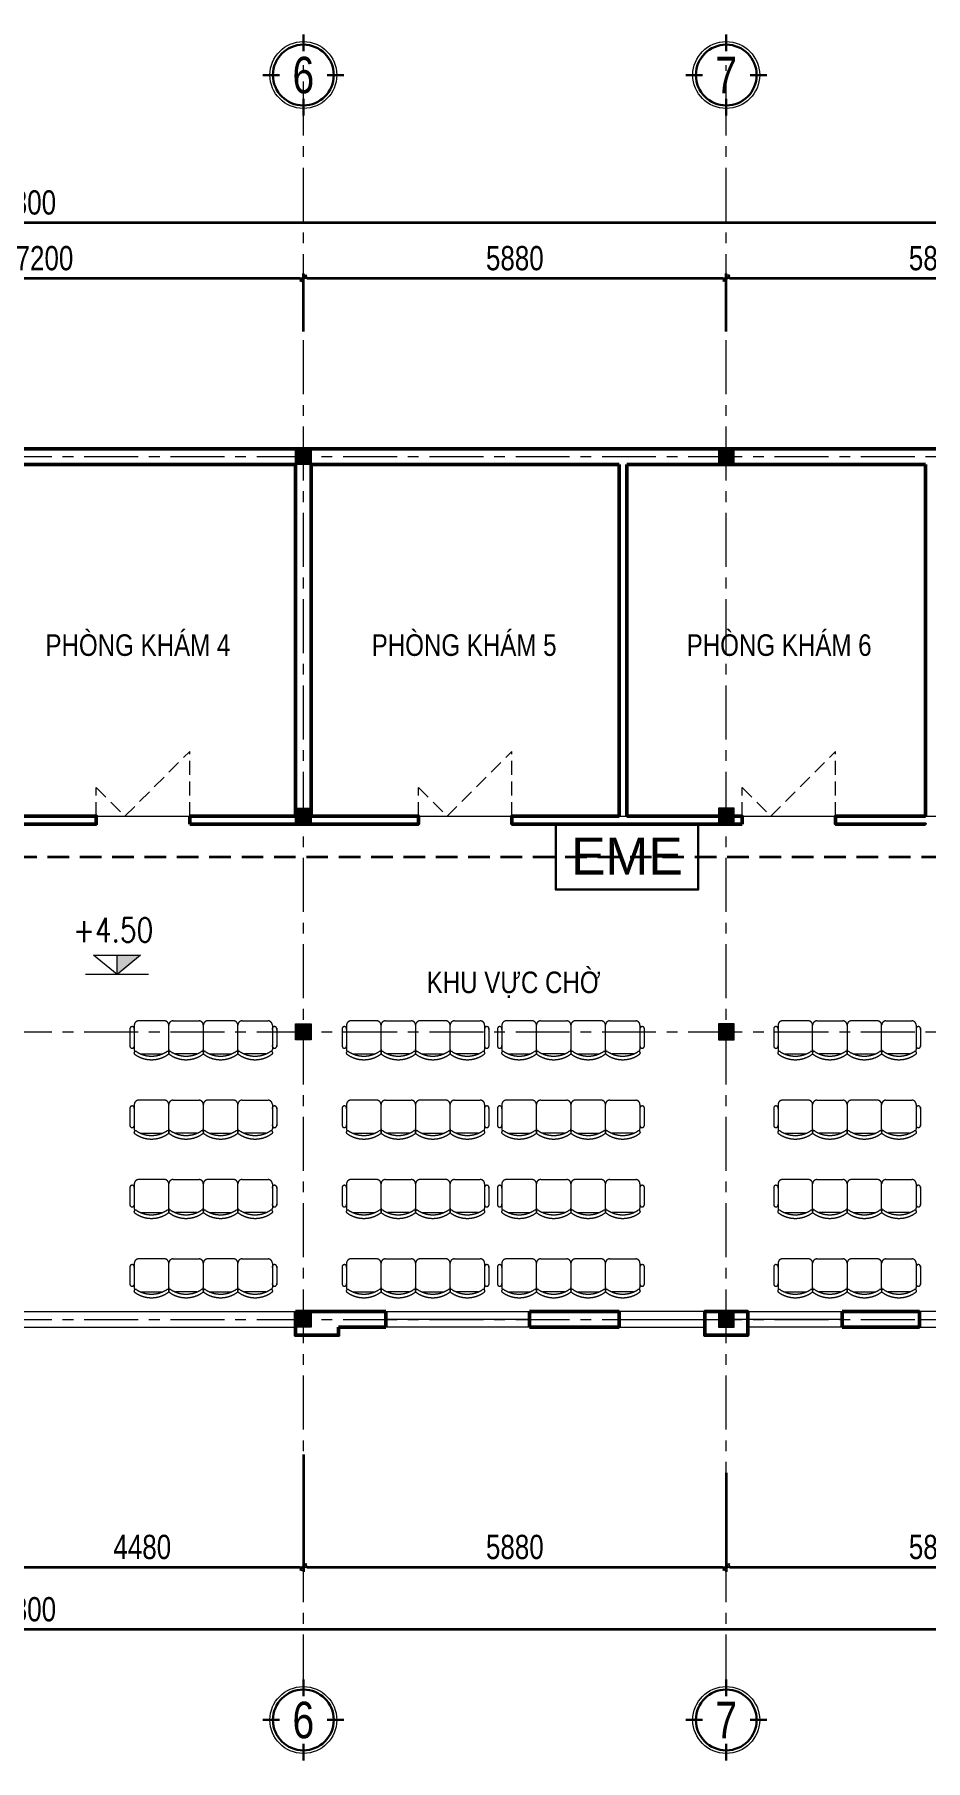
# Model space of a CAD drawing. Header units: millimetres. Extents: x 1109421 to 1726579, y -247837 to 144927.
# Drawn here: x 1352632 to 1365019, y -178392 to -154387 of the extents above; entities that cross this region are included whole.
import ezdxf
from ezdxf.enums import TextEntityAlignment as Align

# ---------------------------------------------------------------- set-up
doc = ezdxf.new("R2010")
doc.units = ezdxf.units.MM
doc.header["$LTSCALE"] = 600
doc.header["$MEASUREMENT"] = 0
for name, pattern in [('00_Hidden', [2.4, 1.6, -0.8]), ('CENTER', [2, 1.25, -0.25, 0.25, -0.25]), ('DASHED', [0.75, 0.5, -0.25])]:
    doc.linetypes.add(name, pattern=pattern)
doc.layers.get('0').update_dxf_attribs({"lineweight": 0})
doc.layers.get('Defpoints').update_dxf_attribs({"lineweight": 0})
for name, color, linetype, lineweight in [('cat1', 30, 'Continuous', 50), ('cot', 40, 'Continuous', 13), ('dim', 144, 'Continuous', 13), ('LC ISO', 153, 'Continuous', 13), ('LC Text1', 3, 'Continuous', 20), ('LC Text2', 7, 'Continuous', 25), ('Noi that', 35, 'Continuous', 9), ('PCCC - EXIT - THIET BI', 5, 'Continuous', 30), ('PCCC-BAO CHAY - DAY', 3, 'DASHED', 35), ('thay1', 63, 'Continuous', 18), ('truc', 76, 'CENTER', 9)]:
    doc.layers.add(name, color=color, linetype=linetype, lineweight=lineweight)
doc.styles.add('chu theo TCVN', font='arial.ttf')
doc.styles.add('EG 1', font='VHAVANB.TTF')
doc.styles.add('HOATBIF', font='hoatbif.shx', dxfattribs={"width": 0.8})
doc.styles.add('T1', font='Vnsimli.shx', dxfattribs={"width": 0.8})
doc.styles.add('T2', font='VHARIAL.TTF', dxfattribs={"width": 0.8})
doc.styles.add('Tahoma', font='tahoma.ttf')
doc.dimstyles.new('1-135', dxfattribs={"dimscale": 135, "dimtxt": 2.5, "dimasz": 0.35, "dimexe": 0.5, "dimexo": 0, "dimgap": 0.8, "dimtad": 1, "dimdec": 0, "dimzin": 0, "dimdsep": 46, "dimtxsty": 'HOATBIF', "dimblk1": 'DOT', "dimblk2": 'DOT', "dimsah": 1, "dimcen": -1, "dimdle": 1, "dimclrd": 256, "dimclre": 256, "dimclrt": 4, "dimadec": 3, "dimazin": 2, "dimtfac": 0.333333, "dimtdec": 0, "dimtix": 1, "dimtmove": 2, "dimatfit": 3, "dimldrblk": 'DOT', "dimfxl": 1, "dimtvp": 0.833333, "dimtolj": 1, "dimtzin": 0, "dimarcsym": 0})

# ---------------------------------------------------------------- blocks, each defined once
blk = doc.blocks.new('c330x450')
at = {"layer": 'cot', "ltscale": 2}
h = blk.add_hatch(color=256, dxfattribs=at)
h.dxf.hatch_style = 1
h.paths.add_polyline_path([(897343, 22412), (897563, 22412), (897563, 22632), (897343, 22632)])
blk.add_lwpolyline([(897343, 22412), (897563, 22412), (897563, 22632), (897343, 22632)], close=True, dxfattribs=at)
blk = doc.blocks.new('DOT')
at = {"layer": 'dim'}
for p, q in [((-3, 0), (3, 0)), ((-1, -1), (1, 1))]:
    blk.add_line(p, q, dxfattribs=at)
blk.add_lwpolyline([(0.5, 1), (-1, -0.5), (-0.5, -1), (1, 0.5)], close=True, dxfattribs=at)
blk = doc.blocks.new('*D560')
at = {"layer": 'Defpoints', "color": 0, "transparency": 16777216}
for p in [(1180116, -134627), (1138316, -134793), (1180116, -136062)]:
    blk.add_point(p, dxfattribs=at)
at = {"layer": 'dim', "lineweight": -2, "transparency": 16777216}
for p, q in [((1138316, -134793), (1138316, -134560)), ((1138363, -134627), (1180068, -134627)), ((1180116, -136062), (1180116, -134560))]:
    blk.add_line(p, q, dxfattribs=at)
at = {"layer": 'dim', "lineweight": -2, "transparency": 16777216, "xscale": 47.25, "yscale": 47.25, "zscale": 47.25, "rotation": 180}
blk.add_blockref('DOT', (1138316, -134627), dxfattribs=at)
at = {"layer": 'dim', "lineweight": -2, "transparency": 16777216, "xscale": 47.25, "yscale": 47.25, "zscale": 47.25}
blk.add_blockref('DOT', (1180116, -134627), dxfattribs=at)
at = {"layer": 'dim', "color": 4, "transparency": 16777216, "insert": (1159216, -134350), "char_height": 337.5, "attachment_point": 5, "style": 'HOATBIF'}
blk.add_mtext('\\A1;41800', dxfattribs=at)
blk = doc.blocks.new('_Dot')
at = {"color": 0, "linetype": 'ByBlock', "lineweight": -2}
blk.add_line((-0.5, 0), (-1, 0), dxfattribs=at)
at = {"color": 0, "linetype": 'ByBlock', "const_width": 0.5}
blk.add_lwpolyline([(-0.25, 0, 1), (0.25, 0, 1)], format="xyb", close=True, dxfattribs=at)
blk = doc.blocks.new('*D564')
at = {"layer": 'Defpoints', "color": 0, "transparency": 16777216}
for p in [(1163156, -135402), (1155956, -136141), (1163156, -136141)]:
    blk.add_point(p, dxfattribs=at)
at = {"layer": 'dim', "lineweight": -2, "transparency": 16777216}
for p, q in [((1155956, -136141), (1155956, -135334)), ((1163156, -136141), (1163156, -135334)), ((1156003, -135402), (1163108, -135402))]:
    blk.add_line(p, q, dxfattribs=at)
at = {"layer": 'dim', "lineweight": -2, "transparency": 16777216, "xscale": 47.25, "yscale": 47.25, "zscale": 47.25, "rotation": 180}
blk.add_blockref('DOT', (1155956, -135402), dxfattribs=at)
at = {"layer": 'dim', "lineweight": -2, "transparency": 16777216, "xscale": 47.25, "yscale": 47.25, "zscale": 47.25}
blk.add_blockref('DOT', (1163156, -135402), dxfattribs=at)
at = {"layer": 'dim', "color": 4, "transparency": 16777216, "insert": (1159556, -135125), "char_height": 337.5, "attachment_point": 5, "style": 'HOATBIF'}
blk.add_mtext('\\A1;7200', dxfattribs=at)
blk = doc.blocks.new('*D565')
at = {"layer": 'Defpoints', "color": 0, "transparency": 16777216}
for p in [(1169036, -135402), (1163156, -136141), (1169036, -136141)]:
    blk.add_point(p, dxfattribs=at)
at = {"layer": 'dim', "lineweight": -2, "transparency": 16777216}
for p, q in [((1163156, -136141), (1163156, -135334)), ((1169036, -136141), (1169036, -135334)), ((1163203, -135402), (1168988, -135402))]:
    blk.add_line(p, q, dxfattribs=at)
at = {"layer": 'dim', "lineweight": -2, "transparency": 16777216, "xscale": 47.25, "yscale": 47.25, "zscale": 47.25, "rotation": 180}
blk.add_blockref('DOT', (1163156, -135402), dxfattribs=at)
at = {"layer": 'dim', "lineweight": -2, "transparency": 16777216, "xscale": 47.25, "yscale": 47.25, "zscale": 47.25}
blk.add_blockref('DOT', (1169036, -135402), dxfattribs=at)
at = {"layer": 'dim', "color": 4, "transparency": 16777216, "insert": (1166096, -135125), "char_height": 337.5, "attachment_point": 5, "style": 'HOATBIF'}
blk.add_mtext('\\A1;5880', dxfattribs=at)
blk = doc.blocks.new('*D566')
at = {"layer": 'Defpoints', "color": 0, "transparency": 16777216}
for p in [(1174916, -135402), (1169036, -136141), (1174916, -136141)]:
    blk.add_point(p, dxfattribs=at)
at = {"layer": 'dim', "lineweight": -2, "transparency": 16777216}
for p, q in [((1169036, -136141), (1169036, -135334)), ((1174916, -136141), (1174916, -135334)), ((1169083, -135402), (1174868, -135402))]:
    blk.add_line(p, q, dxfattribs=at)
at = {"layer": 'dim', "lineweight": -2, "transparency": 16777216, "xscale": 47.25, "yscale": 47.25, "zscale": 47.25, "rotation": 180}
blk.add_blockref('DOT', (1169036, -135402), dxfattribs=at)
at = {"layer": 'dim', "lineweight": -2, "transparency": 16777216, "xscale": 47.25, "yscale": 47.25, "zscale": 47.25}
blk.add_blockref('DOT', (1174916, -135402), dxfattribs=at)
at = {"layer": 'dim', "color": 4, "transparency": 16777216, "insert": (1171976, -135125), "char_height": 337.5, "attachment_point": 5, "style": 'HOATBIF'}
blk.add_mtext('\\A1;5880', dxfattribs=at)
blk = doc.blocks.new('d1300')
at = {"layer": 'Noi that', "linetype": '00_Hidden', "ltscale": 0.2}
for p, q in [((898202, 20687), (899102, 21587)), ((899102, 20687), (899102, 21587)), ((897802, 20687), (897802, 21087)), ((897802, 21087), (898202, 20687)), ((897802, 20687), (899102, 20687))]:
    blk.add_line(p, q, dxfattribs=at)
blk = doc.blocks.new('dfdfdffđ')
at = {"layer": 'Noi that', "linetype": '00_Hidden'}
for p, q in [((954677, -6213), (954317, -6213)), ((954797, -6213), (955157, -6213)), ((955637, -6213), (955277, -6213)), ((955757, -6213), (956117, -6213)), ((954197, -6316), (954197, -6571)), ((954257, -6273), (954257, -6613)), ((954737, -6613), (954737, -6273)), ((954737, -6613), (954737, -6273)), ((955217, -6273), (955217, -6613)), ((955217, -6273), (955217, -6613)), ((955697, -6613), (955697, -6273)), ((955697, -6613), (955697, -6273)), ((956177, -6273), (956177, -6613)), ((956237, -6316), (956237, -6571)), ((954348, -6673), (954646, -6673)), ((955126, -6673), (954828, -6673)), ((955308, -6673), (955606, -6673)), ((956086, -6673), (955788, -6673))]:
    blk.add_line(p, q, dxfattribs=at)
for centre, radius, start, end in [((954317, -6273), 60, 90, 180), ((954677, -6273), 60, 0, 90), ((954797, -6273), 60, 90, 180), ((955157, -6273), 60, 0, 90), ((955277, -6273), 60, 90, 180), ((955637, -6273), 60, 0, 90), ((955757, -6273), 60, 90, 180), ((956117, -6273), 60, 0, 90), ((954227, -6324), 31.2, 343.7398, 196.2602), ((956207, -6324), 31.2, 343.7398, 196.2602), ((954227, -6562), 31.2, 163.7398, 16.2602), ((954275, -6660), 21.9, 57.9726, 216.6901), ((954317, -6613), 60, 180, 207.5844), ((954497, -6353), 400, 233.1301, 306.8699), ((954497, -6310), 393, 237.5758, 302.4242), ((954720, -6660), 21.9, 323.3099, 122.0274), ((954677, -6613), 60, 332.4156, 0), ((954755, -6660), 21.9, 57.9726, 216.6901), ((954797, -6613), 60, 180, 207.5844), ((954977, -6353), 400, 233.1301, 306.8699), ((954977, -6310), 393, 237.5758, 302.4242), ((955200, -6660), 21.9, 323.3099, 122.0274), ((955157, -6613), 60, 332.4156, 0), ((955235, -6660), 21.9, 57.9726, 216.6901), ((955277, -6613), 60, 180, 207.5844), ((955457, -6353), 400, 233.1301, 306.8699), ((955457, -6310), 393, 237.5758, 302.4242), ((955680, -6660), 21.9, 323.3099, 122.0274), ((955637, -6613), 60, 332.4156, 0), ((955715, -6660), 21.9, 57.9726, 216.6901), ((955757, -6613), 60, 180, 207.5844), ((955937, -6353), 400, 233.1301, 306.8699), ((955937, -6310), 393, 237.5758, 302.4242), ((956160, -6660), 21.9, 323.3099, 122.0274), ((956117, -6613), 60, 332.4156, 0), ((956207, -6562), 31.2, 163.7398, 16.2602)]:
    blk.add_arc(centre, radius, start, end, dxfattribs=at)
blk = doc.blocks.new('KyHieu TrucDinhVi')
at = {"color": 7, "lineweight": 30}
for p, q in [((0, 2.36), (0, 4)), ((-2.36, 0), (-4, 0)), ((2.36, 0), (4, 0)), ((0, -2.36), (0, -4))]:
    blk.add_line(p, q, dxfattribs=at)
blk.add_circle((0, 0), 3.3)
blk.add_circle((0, 0), 3, dxfattribs=at)
at = {"ltscale": 20, "style": 'Tahoma'}
blk.add_attdef('AA', text='', height=3, dxfattribs=at).set_placement((0, 0), align=Align.MIDDLE_CENTER)
blk = doc.blocks.new('*D573')
at = {"layer": 'Defpoints', "color": 0, "transparency": 16777216}
for p in [(1158676, -151539), (1163156, -151762), (1163156, -153327)]:
    blk.add_point(p, dxfattribs=at)
at = {"layer": 'dim', "lineweight": -2, "transparency": 16777216}
for p, q in [((1158676, -151539), (1158676, -153394)), ((1163156, -151762), (1163156, -153394)), ((1158723, -153327), (1163108, -153327))]:
    blk.add_line(p, q, dxfattribs=at)
at = {"layer": 'dim', "lineweight": -2, "transparency": 16777216, "xscale": 47.25, "yscale": 47.25, "zscale": 47.25, "rotation": 180}
blk.add_blockref('DOT', (1158676, -153327), dxfattribs=at)
at = {"layer": 'dim', "lineweight": -2, "transparency": 16777216, "xscale": 47.25, "yscale": 47.25, "zscale": 47.25}
blk.add_blockref('DOT', (1163156, -153327), dxfattribs=at)
at = {"layer": 'dim', "color": 4, "transparency": 16777216, "insert": (1160916, -153050), "char_height": 337.5, "attachment_point": 5, "style": 'HOATBIF'}
blk.add_mtext('\\A1;4480', dxfattribs=at)
blk = doc.blocks.new('*D574')
at = {"layer": 'Defpoints', "color": 0, "transparency": 16777216}
for p in [(1163156, -151762), (1169036, -152018), (1169036, -153327)]:
    blk.add_point(p, dxfattribs=at)
at = {"layer": 'dim', "lineweight": -2, "transparency": 16777216}
for p, q in [((1163156, -151762), (1163156, -153394)), ((1169036, -152018), (1169036, -153394)), ((1163203, -153327), (1168988, -153327))]:
    blk.add_line(p, q, dxfattribs=at)
at = {"layer": 'dim', "lineweight": -2, "transparency": 16777216, "xscale": 47.25, "yscale": 47.25, "zscale": 47.25, "rotation": 180}
blk.add_blockref('DOT', (1163156, -153327), dxfattribs=at)
at = {"layer": 'dim', "lineweight": -2, "transparency": 16777216, "xscale": 47.25, "yscale": 47.25, "zscale": 47.25}
blk.add_blockref('DOT', (1169036, -153327), dxfattribs=at)
at = {"layer": 'dim', "color": 4, "transparency": 16777216, "insert": (1166096, -153050), "char_height": 337.5, "attachment_point": 5, "style": 'HOATBIF'}
blk.add_mtext('\\A1;5880', dxfattribs=at)
blk = doc.blocks.new('*D575')
at = {"layer": 'Defpoints', "color": 0, "transparency": 16777216}
for p in [(1169036, -152018), (1174916, -152018), (1174916, -153327)]:
    blk.add_point(p, dxfattribs=at)
at = {"layer": 'dim', "lineweight": -2, "transparency": 16777216}
for p, q in [((1169036, -152018), (1169036, -153394)), ((1174916, -152018), (1174916, -153394)), ((1169083, -153327), (1174868, -153327))]:
    blk.add_line(p, q, dxfattribs=at)
at = {"layer": 'dim', "lineweight": -2, "transparency": 16777216, "xscale": 47.25, "yscale": 47.25, "zscale": 47.25, "rotation": 180}
blk.add_blockref('DOT', (1169036, -153327), dxfattribs=at)
at = {"layer": 'dim', "lineweight": -2, "transparency": 16777216, "xscale": 47.25, "yscale": 47.25, "zscale": 47.25}
blk.add_blockref('DOT', (1174916, -153327), dxfattribs=at)
at = {"layer": 'dim', "color": 4, "transparency": 16777216, "insert": (1171976, -153050), "char_height": 337.5, "attachment_point": 5, "style": 'HOATBIF'}
blk.add_mtext('\\A1;5880', dxfattribs=at)
blk = doc.blocks.new('*D577')
at = {"layer": 'Defpoints', "color": 0, "transparency": 16777216}
for p in [(1138316, -151697), (1180116, -151697), (1180116, -154192)]:
    blk.add_point(p, dxfattribs=at)
at = {"layer": 'dim', "lineweight": -2, "transparency": 16777216}
for p, q in [((1138316, -151697), (1138316, -154260)), ((1180116, -151697), (1180116, -154260)), ((1138363, -154192), (1180068, -154192))]:
    blk.add_line(p, q, dxfattribs=at)
at = {"layer": 'dim', "lineweight": -2, "transparency": 16777216, "xscale": 47.25, "yscale": 47.25, "zscale": 47.25, "rotation": 180}
blk.add_blockref('DOT', (1138316, -154192), dxfattribs=at)
at = {"layer": 'dim', "lineweight": -2, "transparency": 16777216, "xscale": 47.25, "yscale": 47.25, "zscale": 47.25}
blk.add_blockref('DOT', (1180116, -154192), dxfattribs=at)
at = {"layer": 'dim', "color": 4, "transparency": 16777216, "insert": (1159216, -153916), "char_height": 337.5, "attachment_point": 5, "style": 'HOATBIF'}
blk.add_mtext('\\A1;41800', dxfattribs=at)
blk = doc.blocks.new('Caodo1')
at = {"layer": 'LC Text1'}
blk.add_hatch(color=256, dxfattribs=at).paths.add_polyline_path([(0, 200), (0, 0), (243, 200)])
for p, q in [((0, 0), (0, 200)), ((324, 0), (-324, 0))]:
    blk.add_line(p, q, dxfattribs=at)
blk.add_lwpolyline([(-243, 200), (243, 200), (0, 0), (0, 0)], close=True, dxfattribs=at)
at = {"layer": 'LC Text1', "style": 'T1', "width": 0.8}
blk.add_attdef('%%P0,00', text='', height=250, dxfattribs=at).set_placement((-39, 460), align=Align.MIDDLE_CENTER)
blk = doc.blocks.new('A$Ce210b8fe')
at = {"layer": 'cat1'}
for p, q in [((2976.6, 64338), (44996.6, 64338)), ((23556.6, 64118), (27816.6, 64118)), ((27816.6, 59228), (27816.6, 64118)), ((28036.6, 59228), (28036.6, 64118)), ((28036.6, 64118), (32316.6, 64118)), ((32426.6, 64118), (36576.6, 64118)), ((36576.6, 59228), (36576.6, 64118)), ((26346.6, 59118), (26346.6, 59228)), ((29071.6, 52338), (27816.6, 52338)), ((27816.6, 52338), (27816.6, 52118)), ((29071.6, 52338), (29071.6, 52118)), ((31071.6, 52338), (31071.6, 52118)), ((32316.6, 52338), (31071.6, 52338)), ((32316.6, 52118), (32316.6, 52338)), ((35416.6, 52118), (35416.6, 52338)), ((36491.6, 52338), (35416.6, 52338)), ((36491.6, 52338), (36491.6, 52118)), ((29071.6, 52118), (28416.6, 52118)), ((32316.6, 52118), (31071.6, 52118)), ((36491.6, 52118), (35416.6, 52118))]:
    blk.add_line(p, q, dxfattribs=at)
for points in [[(32316.6, 59228), (32316.6, 64118)], [(32426.6, 64118), (32426.6, 59228)], [(23556.6, 59228), (25046.6, 59228), (25046.6, 59118), (23556.6, 59118)], [(26346.6, 59228), (29526.6, 59228), (29526.6, 59118), (26346.6, 59118)], [(34026.6, 59118), (30826.6, 59118), (30826.6, 59228), (32316.6, 59228)], [(34026.6, 59118), (30826.6, 59118), (30826.6, 59228), (32316.6, 59228)], [(32426.6, 59228), (34026.6, 59228), (34026.6, 59118)], [(36576.6, 59118), (36576.6, 59118), (35326.6, 59118), (35326.6, 59228), (36576.6, 59228)], [(27816.6, 52118), (27816.6, 52338)], [(34106.6, 52118), (34106.6, 52338), (33506.6, 52338), (33506.6, 52118)], [(27816.6, 52118), (27816.6, 52008), (28416.6, 52008), (28416.6, 52118)], [(33506.6, 52118), (33506.6, 52008), (34106.6, 52008), (34106.6, 52118)]]:
    blk.add_lwpolyline(points, dxfattribs=at)
at = {"layer": 'thay1'}
for p, q in [((23556.6, 52338), (27816.6, 52338)), ((23556.6, 52118), (27816.6, 52118)), ((31071.6, 52228), (29071.6, 52228)), ((32316.6, 52228), (33696.6, 52228)), ((35416.6, 52228), (33916.6, 52228)), ((36491.6, 52228), (38491.6, 52228))]:
    blk.add_line(p, q, dxfattribs=at)
for points in [[(31071.6, 52118), (29071.6, 52118), (29071.6, 52338), (31071.6, 52338)], [(32316.6, 52118), (33506.6, 52118), (33506.6, 52338), (32316.6, 52338)], [(35416.6, 52118), (34106.6, 52118), (34106.6, 52338), (35416.6, 52338)], [(36491.6, 52118), (38491.6, 52118), (38491.6, 52338), (36491.6, 52338)]]:
    blk.add_lwpolyline(points, close=True, dxfattribs=at)
at = {"layer": 'truc'}
for p, q in [((27926.6, 47095.7), (27926.6, 69672)), ((33806.6, 47095.7), (33806.6, 69672)), ((879.3, 64228), (47850, 64228)), ((879.3, 59228), (47850, 59228)), ((879.3, 56228), (47850, 56228)), ((879.3, 52228), (47850, 52228))]:
    blk.add_line(p, q, dxfattribs=at)
at = {"layer": 'cat1', "xscale": -1, "rotation": 180}
for p in [(-869526.7, 86749.9), (-869526.7, 81749.9), (-869526.7, 78749.9), (-869526.7, 74749.9)]:
    blk.add_blockref('c330x450', p, dxfattribs=at)
at = {"layer": 'cat1', "rotation": 180}
for p in [(931259.9, 86749.9), (931259.9, 81749.9), (931259.9, 78749.9), (931259.9, 74749.9)]:
    blk.add_blockref('c330x450', p, dxfattribs=at)
at = {"layer": 'cat1'}
for name, p in [('d1300', (-872755.7, 38540.9)), ('d1300', (-868275.7, 38540.9)), ('d1300', (-863775.7, 38540.9)), ('dfdfdffđ', (-928681.1, 62593.1)), ('dfdfdffđ', (-925729.7, 62593.1)), ('dfdfdffđ', (-923569.6, 62593.1)), ('dfdfdffđ', (-919729.7, 62593.1)), ('dfdfdffđ', (-928681.1, 61489.7)), ('dfdfdffđ', (-925729.7, 61489.7)), ('dfdfdffđ', (-923569.6, 61489.7)), ('dfdfdffđ', (-919729.7, 61489.7)), ('dfdfdffđ', (-928681.1, 60386.2)), ('dfdfdffđ', (-925729.7, 60386.2)), ('dfdfdffđ', (-923569.6, 60386.2)), ('dfdfdffđ', (-919729.7, 60386.2)), ('dfdfdffđ', (-928681.1, 59282.8)), ('dfdfdffđ', (-925729.7, 59282.8)), ('dfdfdffđ', (-923569.6, 59282.8)), ('dfdfdffđ', (-919729.7, 59282.8))]:
    blk.add_blockref(name, p, dxfattribs=at)
at = {"layer": 'LC ISO'}
ref = blk.add_blockref('KyHieu TrucDinhVi', (27926.6, 69535.3), dxfattribs=dict(at, xscale=140.8352653944289, yscale=140.8352653944289, zscale=140.8352653944289))
ref.add_attrib('AA', '6', dxfattribs={"layer": '0', "ltscale": 20, "height": 507, "style": 'EG 1', "width": 0.8}).set_placement((27926.6, 69535.3), align=Align.MIDDLE_CENTER)
ref = blk.add_blockref('KyHieu TrucDinhVi', (33806.6, 69535.3), dxfattribs=dict(at, xscale=140.8352653944289, yscale=140.8352653944289, zscale=140.8352653944289))
ref.add_attrib('AA', '7', dxfattribs={"layer": '0', "ltscale": 20, "height": 507, "style": 'EG 1', "width": 0.8}).set_placement((33806.6, 69535.3), align=Align.MIDDLE_CENTER)
ref = blk.add_blockref('KyHieu TrucDinhVi', (27926.6, 46656.9), dxfattribs=dict(at, xscale=140.8352653944289, yscale=140.8352653944289, zscale=140.8352653944289))
ref.add_attrib('AA', '6', dxfattribs={"layer": '0', "ltscale": 20, "height": 507, "style": 'EG 1', "width": 0.8}).set_placement((27926.6, 46656.9), align=Align.MIDDLE_CENTER)
ref = blk.add_blockref('KyHieu TrucDinhVi', (33806.6, 46656.9), dxfattribs=dict(at, xscale=140.8352653944289, yscale=140.8352653944289, zscale=140.8352653944289))
ref.add_attrib('AA', '7', dxfattribs={"layer": '0', "ltscale": 20, "height": 507, "style": 'EG 1', "width": 0.8}).set_placement((33806.6, 46656.9), align=Align.MIDDLE_CENTER)
at = {"layer": 'LC Text1'}
ref = blk.add_blockref('Caodo1', (25336.3, 57024), dxfattribs=dict(at, xscale=1.35, yscale=1.35, zscale=1.35))
ref.add_attrib('%%P0,00', '+4.50', dxfattribs={"layer": 'LC Text2', "height": 337.5, "style": 'T1', "width": 0.8}).set_placement((25283.6, 57644.3), align=Align.MIDDLE_CENTER)
at = {"layer": 'LC Text2', "style": 'T2', "width": 0.8}
for s, p in [('phßng kh¸m 4', (24340.8, 61456.5)), ('phßng kh¸m 5', (28876.9, 61456.5)), ('phßng kh¸m 6', (33256.9, 61456.5)), ('khu vùc chê', (29641, 56766.1))]:
    blk.add_text(s, height=300, dxfattribs=at).set_placement(p)
at = {"layer": 'dim'}
for base, p1, p2, picture, middle in [((44886.6, 67483.8), (3086.6, 67317.7), (44886.6, 66048.7), '*D560', (23986.6, 67760.6)), ((27926.6, 66709.1), (20726.6, 65969.6), (27926.6, 65969.6), '*D564', (24326.6, 66985.8)), ((33806.6, 66709.1), (27926.6, 65969.6), (33806.6, 65969.6), '*D565', (30866.6, 66985.8)), ((39686.6, 66709.1), (33806.6, 65969.6), (39686.6, 65969.6), '*D566', (36746.6, 66985.8)), ((44886.6, 47918.7), (3086.6, 50413.5), (44886.6, 50413.5), '*D577', (23986.6, 48195.4)), ((27926.6, 48784.4), (23446.6, 50571.5), (27926.6, 50349.3), '*D573', (25686.6, 49061.2)), ((33806.6, 48784.4), (27926.6, 50349.3), (33806.6, 50092.8), '*D574', (30866.6, 49061.2)), ((39686.6, 48784.4), (33806.6, 50092.8), (39686.6, 50092.8), '*D575', (36746.6, 49061.2))]:
    dim = blk.add_linear_dim(base=base, p1=p1, p2=p2, dimstyle='1-135', dxfattribs=at)
    dim.commit()
    dim.dimension.update_dxf_attribs({"geometry": picture, "text_midpoint": middle, "insert": (-1135228.9, 202111)})

msp = doc.modelspace()

# ---------------------------------------------------------------- linework, layer by layer
at = {"layer": 'PCCC-BAO CHAY - DAY'}
msp.add_lwpolyline([(1333461.7, -165823), (1367393.8, -165823), (1367393.8, -168059.7)], dxfattribs=at)

# ---------------------------------------------------------------- next in the draw order: block references
msp.add_blockref('A$Ce210b8fe', (1328442.6, -224485.4), dxfattribs=at)

# ---------------------------------------------------------------- next in the draw order: linework, layer by layer
at = {"layer": 'PCCC - EXIT - THIET BI', "ltscale": 0.2}
for p, q in [((1361860.4, -165367.4), (1359878, -165367.4)), ((1361860.4, -166278.6), (1361860.4, -165367.4)), ((1359878, -166278.6), (1361860.4, -166278.6))]:
    msp.add_line(p, q, dxfattribs=at)
msp.add_lwpolyline([(1359878, -165367.4), (1359878, -166278.6), (1361860.4, -166278.6), (1361860.4, -165367.4)], close=True, dxfattribs=at)

# ---------------------------------------------------------------- next in the draw order: texts
at = {"layer": 'PCCC - EXIT - THIET BI', "ltscale": 0.2, "style": 'chu theo TCVN'}
msp.add_text('EME', height=512.58, dxfattribs=at).set_placement((1360092.5, -166069.9))

doc.saveas('drawing.dxf')
